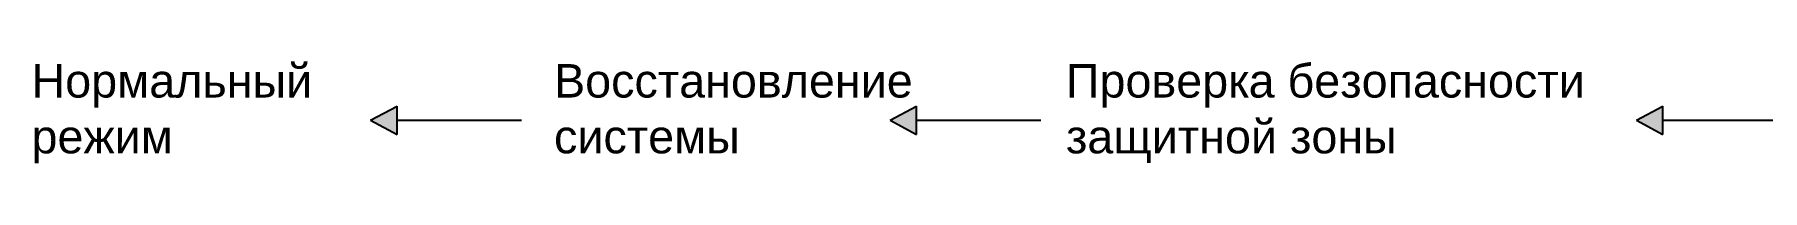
# Model space of a CAD drawing. Extents: x 48388 to 147340, y 33806 to 122092.
# Drawn here: x 54618 to 70126, y 49830 to 50744 of the extents above; entities that cross this region are included whole.
import ezdxf

# ---------------------------------------------------------------- set-up
doc = ezdxf.new("R2010")
doc.units = 0
doc.header["$LTSCALE"] = 1000
doc.header["$MEASUREMENT"] = 0
doc.linetypes.add('DASHED', pattern=[0.75, 0.5, -0.25])
doc.layers.get('0').update_dxf_attribs({"linetype": 'CONTINUOUS'})
doc.styles.get("Standard").update_dxf_attribs({"font": 'GBENOR', "bigfont": 'GBCBIG'})

msp = doc.modelspace()

# ---------------------------------------------------------------- hatches: boundary and pattern name
at = {"linetype": 'DASHED'}
for points in [[(57872, 50344), (57634, 50217), (57872, 50090)], [(62534, 50344), (62296, 50217), (62534, 50090)], [(69233, 50344), (68995, 50217), (69233, 50090)]]:
    msp.add_hatch(color=256, dxfattribs=at).paths.add_polyline_path(points)

# ---------------------------------------------------------------- linework, layer by layer
for p, q in [((57634, 50217), (57872, 50344)), ((57872, 50090), (57872, 50344)), ((62296, 50217), (62534, 50344)), ((62534, 50090), (62534, 50344)), ((68995, 50217), (69233, 50344)), ((69233, 50090), (69233, 50344)), ((57634, 50217), (57872, 50090)), ((62296, 50217), (62534, 50090)), ((68995, 50217), (69233, 50090))]:
    msp.add_line(p, q, dxfattribs=at)
for p, q in [((57872, 50217), (58988, 50217)), ((62534, 50217), (63650, 50217)), ((69233, 50217), (70349, 50217))]:
    msp.add_line(p, q)

# ---------------------------------------------------------------- texts
at = {"char_height": 500, "attachment_point": 1}
for s, insert, width in [('{\\fArial|b0|i0|c204|p34;\\H0.60001x;Нормальный режим}', (54590, 50721), 3278.8), ('{\\fArial|b0|i0|c204|p34;\\H0.6x;Восстановление системы}', (59280, 50721), 3279), ('{\\fArial|b0|i0|c204|p34;\\H0.6x;Проверка безопасности защитной зоны}', (63875, 50721), 5201.12)]:
    msp.add_mtext(s, dxfattribs=dict(at, insert=insert, width=width))

doc.saveas('drawing.dxf')
